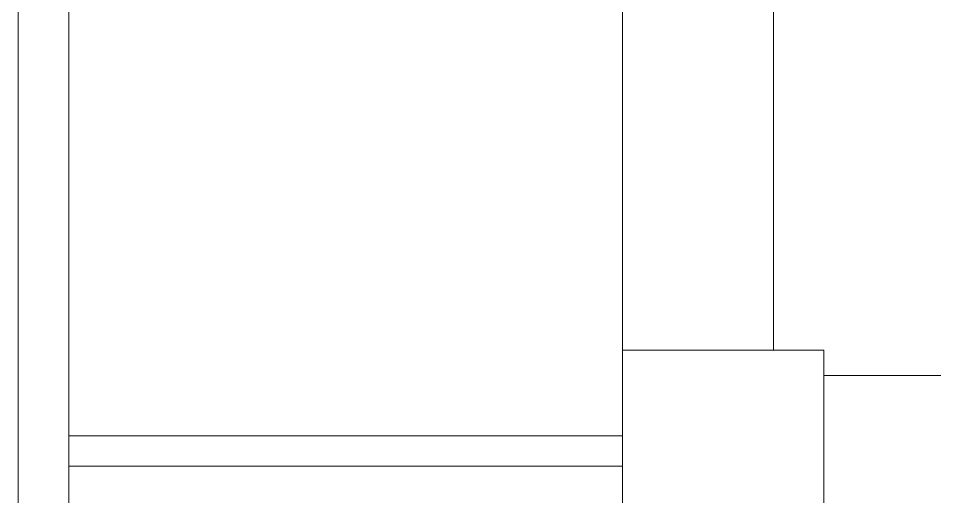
# Model space of a CAD drawing. Header units: millimetres. Extents: x 867 to 1330, y 209 to 507.
# Drawn here: x 1182.211 to 1183.121, y 447.302 to 447.777 of the extents above; entities that cross this region are included whole.
import ezdxf

# ---------------------------------------------------------------- set-up
doc = ezdxf.new("R2010")
doc.units = ezdxf.units.MM
doc.header["$LTSCALE"] = 5
doc.layers.add('I-ARQ', color=8, linetype='Continuous', lineweight=0)

msp = doc.modelspace()

# ---------------------------------------------------------------- linework, layer by layer
at = {"layer": 'I-ARQ'}
for p, q in [((1182.21066, 456.92254), (1182.21066, 437.77254)), ((1182.21066, 456.92254), (1182.21066, 437.77254)), ((1182.21066, 456.92254), (1182.21066, 437.77254)), ((1182.26066, 456.92254), (1182.26066, 437.77254)), ((1182.26066, 456.92254), (1182.26066, 437.77254)), ((1182.26066, 456.92254), (1182.26066, 437.77254)), ((1182.81066, 452.08504), (1182.81066, 447.44754)), ((1182.96066, 451.37693), (1182.96066, 447.44754)), ((1183.01066, 447.44754), (1182.81066, 447.44754)), ((1182.81066, 447.44754), (1182.81066, 447.24754)), ((1183.01066, 447.44754), (1182.81066, 447.44754)), ((1182.81066, 447.44754), (1182.81066, 447.24754)), ((1183.01066, 447.24754), (1183.01066, 447.44754)), ((1183.01066, 447.24754), (1183.01066, 447.44754)), ((1183.01066, 447.42254), (1188.95566, 447.42254)), ((1182.81066, 447.36254), (1182.26066, 447.36254)), ((1182.81066, 447.36254), (1182.26066, 447.36254)), ((1182.81066, 447.36254), (1182.26066, 447.36254)), ((1182.81066, 447.36254), (1182.81066, 447.33254)), ((1182.81066, 447.33254), (1182.26066, 447.33254)), ((1182.81066, 447.33254), (1182.26066, 447.33254)), ((1182.81066, 447.33254), (1182.26066, 447.33254))]:
    msp.add_line(p, q, dxfattribs=at)

doc.saveas('drawing.dxf')
